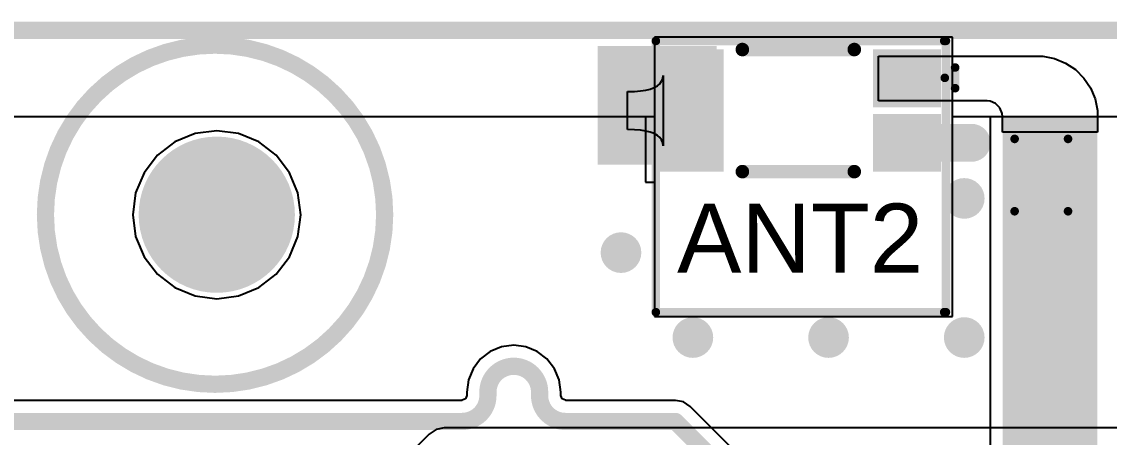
# Model space of a CAD drawing. Header units: millimetres. Extents: x -0.29 to 3.46, y -0.11 to 2.46.
# Drawn here: x 2.026 to 2.657, y 2.224 to 2.465 of the extents above; entities that cross this region are included whole.
import ezdxf

# ---------------------------------------------------------------- set-up
doc = ezdxf.new("R2010")
doc.units = ezdxf.units.MM
doc.header["$MEASUREMENT"] = 0
for name, color, linetype in [('BottomLayer', 5, 'Continuous'), ('BottomSolder', 6, 'Continuous'), ('Mechanical1', 6, 'Continuous'), ('Mechanical2', 216, 'Continuous'), ('MultiLayer', 9, 'Continuous'), ('PadHoleLayer', 156, 'Continuous'), ('TopLayer', 1, 'Continuous'), ('TopOverlay', 2, 'Continuous'), ('TopPaste', 8, 'Continuous'), ('TopSolder', 216, 'Continuous'), ('ViaHoleLayer', 16, 'Continuous')]:
    doc.layers.add(name, color=color, linetype=linetype)
doc.styles.add('Arial', font='', dxfattribs={"height": 0.2})
doc.styles.get('Arial').set_extended_font_data('Arial')

# ---------------------------------------------------------------- blocks, each defined once
blk = doc.blocks.new('C___0603_128')
at = {"layer": 'TopLayer'}
for points in [[(-0.015, 0.0175), (-0.015, -0.0175), (-0.045, -0.0175), (-0.045, 0.0175)], [(0.045, 0.0175), (0.045, -0.0175), (0.015, -0.0175), (0.015, 0.0175)]]:
    blk.add_hatch(color=1, dxfattribs=at).paths.add_polyline_path(points)
at = {"layer": 'TopPaste'}
for points in [[(-0.015, 0.0175), (-0.015, -0.0175), (-0.045, -0.0175), (-0.045, 0.0175)], [(0.045, 0.0175), (0.045, -0.0175), (0.015, -0.0175), (0.015, 0.0175)]]:
    blk.add_hatch(color=8, dxfattribs=at).paths.add_polyline_path(points)
at = {"layer": 'TopSolder'}
for points in [[(-0.01264, 0.01986), (-0.01264, -0.01986), (-0.04736, -0.01986), (-0.04736, 0.01986)], [(0.04736, 0.01986), (0.04736, -0.01986), (0.01264, -0.01986), (0.01264, 0.01986)]]:
    blk.add_hatch(color=216, dxfattribs=at).paths.add_polyline_path(points)
at = {"layer": 'TopOverlay', "const_width": 0.005}
for points in [[(-0.049, 0.021), (-0.049, -0.021)], [(-0.018, 0.021), (-0.049, 0.021)], [(0.049, 0.021), (0.018, 0.021)], [(0.049, 0.021), (0.049, -0.021)], [(-0.018, -0.021), (-0.049, -0.021)], [(0.049, -0.021), (0.018, -0.021)]]:
    blk.add_lwpolyline(points, dxfattribs=at)
at = {"layer": 'TopOverlay', "const_width": 0.0025}
for points in [[(-0.05025, 0.021, 1), (-0.04775, 0.021, 1)], [(-0.05025, 0.021, 1), (-0.04775, 0.021, 1)], [(-0.01925, 0.021, 1), (-0.01675, 0.021, 1)], [(0.01675, 0.021, 1), (0.01925, 0.021, 1)], [(0.04775, 0.021, 1), (0.05025, 0.021, 1)], [(0.04775, 0.021, 1), (0.05025, 0.021, 1)], [(-0.05025, -0.021, 1), (-0.04775, -0.021, 1)], [(-0.05025, -0.021, 1), (-0.04775, -0.021, 1)], [(-0.01925, -0.021, 1), (-0.01675, -0.021, 1)], [(0.01675, -0.021, 1), (0.01925, -0.021, 1)], [(0.04775, -0.021, 1), (0.05025, -0.021, 1)], [(0.04775, -0.021, 1), (0.05025, -0.021, 1)]]:
    blk.add_lwpolyline(points, format="xyb", close=True, dxfattribs=at)
blk = doc.blocks.new('W3011_153')
at = {"layer": 'TopLayer'}
for points in [[(-0.07874, 0.0315), (-0.04724, 0.0315), (-0.04724, -0.0315), (-0.07874, -0.0315)], [(0.04724, 0.0315), (0.07874, 0.0315), (0.07874, 0.00591), (0.04724, 0.00591)], [(0.04724, -0.00591), (0.07874, -0.00591), (0.07874, -0.0315), (0.04724, -0.0315)]]:
    blk.add_hatch(color=1, dxfattribs=at).paths.add_polyline_path(points)
at = {"layer": 'TopPaste'}
for points in [[(-0.07874, 0.0315), (-0.04724, 0.0315), (-0.04724, -0.0315), (-0.07874, -0.0315)], [(0.04724, 0.0315), (0.07874, 0.0315), (0.07874, 0.00591), (0.04724, 0.00591)], [(0.04724, -0.00591), (0.07874, -0.00591), (0.07874, -0.0315), (0.04724, -0.0315)]]:
    blk.add_hatch(color=8, dxfattribs=at).paths.add_polyline_path(points)
at = {"layer": 'TopSolder'}
for points in [[(-0.08274, 0.0355), (-0.04324, 0.0355), (-0.04324, -0.0355), (-0.08274, -0.0355)], [(0.04324, 0.0355), (0.08274, 0.0355), (0.08274, 0.00191), (0.04324, 0.00191)], [(0.04324, -0.00191), (0.08274, -0.00191), (0.08274, -0.0355), (0.04324, -0.0355)]]:
    blk.add_hatch(color=216, dxfattribs=at).paths.add_polyline_path(points)
at = {"layer": 'TopOverlay'}
for points, const_width in [([(-0.03248, 0.03543), (0.03248, 0.03543)], 0.00787), ([(0.085, 0.019), (0.091, 0.025)], 0.005), ([(0.091, 0.013), (0.091, 0.025)], 0.005), ([(0.085, 0.019), (0.091, 0.013)], 0.005), ([(-0.03248, -0.03543), (0.03248, -0.03543)], 0.00787)]:
    blk.add_lwpolyline(points, dxfattribs=dict(at, const_width=const_width))
for points, const_width in [([(-0.03445, 0.03543, 1), (-0.03051, 0.03543, 1)], 0.00394), ([(0.03051, 0.03543, 1), (0.03445, 0.03543, 1)], 0.00394), ([(0.08975, 0.025, 1), (0.09225, 0.025, 1)], 0.0025), ([(0.08975, 0.025, 1), (0.09225, 0.025, 1)], 0.0025), ([(0.08375, 0.019, 1), (0.08625, 0.019, 1)], 0.0025), ([(0.08375, 0.019, 1), (0.08625, 0.019, 1)], 0.0025), ([(0.08975, 0.013, 1), (0.09225, 0.013, 1)], 0.0025), ([(0.08975, 0.013, 1), (0.09225, 0.013, 1)], 0.0025), ([(-0.03445, -0.03543, 1), (-0.03051, -0.03543, 1)], 0.00394), ([(0.03051, -0.03543, 1), (0.03445, -0.03543, 1)], 0.00394)]:
    blk.add_lwpolyline(points, format="xyb", close=True, dxfattribs=dict(at, const_width=const_width))

msp = doc.modelspace()

# ---------------------------------------------------------------- hatches: boundary and pattern name
at = {"layer": 'BottomLayer'}
msp.add_hatch(color=5, dxfattribs=at).paths.add_polyline_path([(2.36, 2.382), (2.429, 2.382), (2.429, 2.451), (2.36, 2.451)])
h = msp.add_hatch(color=5, dxfattribs=at)
edge = h.paths.add_edge_path()
edge.add_arc((2.37357, 2.40974), 0.01181, 0, 360)
h = msp.add_hatch(color=5, dxfattribs=at)
edge = h.paths.add_edge_path()
edge.add_arc((2.139, 2.353), 0.04134, 0, 360)
h = msp.add_hatch(color=5, dxfattribs=at)
edge = h.paths.add_edge_path()
edge.add_arc((2.57276, 2.36245), 0.01181, 0, 360)
h = msp.add_hatch(color=5, dxfattribs=at)
edge = h.paths.add_edge_path()
edge.add_arc((2.37357, 2.331), 0.01181, 0, 360)
h = msp.add_hatch(color=5, dxfattribs=at)
edge = h.paths.add_edge_path()
edge.add_arc((2.41528, 2.28171), 0.01181, 0, 360)
h = msp.add_hatch(color=5, dxfattribs=at)
edge = h.paths.add_edge_path()
edge.add_arc((2.49402, 2.28171), 0.01181, 0, 360)
h = msp.add_hatch(color=5, dxfattribs=at)
edge = h.paths.add_edge_path()
edge.add_arc((2.57276, 2.28171), 0.01181, 0, 360)
at = {"layer": 'BottomSolder'}
h = msp.add_hatch(color=6, dxfattribs=at)
edge = h.paths.add_edge_path()
edge.add_arc((2.139, 2.353), 0.04534, 0, 360)
at = {"layer": 'MultiLayer'}
h = msp.add_hatch(color=9, dxfattribs=at)
edge = h.paths.add_edge_path()
edge.add_arc((2.139, 2.353), 0.04134, 0, 360)
at = {"layer": 'PadHoleLayer'}
h = msp.add_hatch(color=156, dxfattribs=at)
edge = h.paths.add_edge_path()
edge.add_arc((2.139, 2.353), 0.04134, 0, 360)
at = {"layer": 'TopLayer'}
for points in [[(2.36, 2.382), (2.429, 2.382), (2.429, 2.451), (2.36, 2.451)], [(2.595, 2.042), (2.65, 2.042), (2.65, 2.40999), (2.595, 2.40999)]]:
    msp.add_hatch(color=1, dxfattribs=at).paths.add_polyline_path(points)
h = msp.add_hatch(color=1, dxfattribs=at)
edge = h.paths.add_edge_path()
edge.add_arc((2.37357, 2.40974), 0.01181, 0, 360)
h = msp.add_hatch(color=1, dxfattribs=at)
edge = h.paths.add_edge_path()
edge.add_arc((2.139, 2.353), 0.04134, 0, 360)
h = msp.add_hatch(color=1, dxfattribs=at)
edge = h.paths.add_edge_path()
edge.add_arc((2.57276, 2.36245), 0.01181, 0, 360)
h = msp.add_hatch(color=1, dxfattribs=at)
edge = h.paths.add_edge_path()
edge.add_arc((2.37357, 2.331), 0.01181, 0, 360)
h = msp.add_hatch(color=1, dxfattribs=at)
edge = h.paths.add_edge_path()
edge.add_arc((2.41528, 2.28171), 0.01181, 0, 360)
h = msp.add_hatch(color=1, dxfattribs=at)
edge = h.paths.add_edge_path()
edge.add_arc((2.49402, 2.28171), 0.01181, 0, 360)
h = msp.add_hatch(color=1, dxfattribs=at)
edge = h.paths.add_edge_path()
edge.add_arc((2.57276, 2.28171), 0.01181, 0, 360)
at = {"layer": 'TopSolder'}
h = msp.add_hatch(color=216, dxfattribs=at)
edge = h.paths.add_edge_path()
edge.add_arc((2.139, 2.353), 0.04534, 0, 360)
at = {"layer": 'ViaHoleLayer'}
h = msp.add_hatch(color=16, dxfattribs=at)
edge = h.paths.add_edge_path()
edge.add_arc((2.37357, 2.40974), 0.00591, 0, 360)
h = msp.add_hatch(color=16, dxfattribs=at)
edge = h.paths.add_edge_path()
edge.add_arc((2.57276, 2.36245), 0.00591, 0, 360)
h = msp.add_hatch(color=16, dxfattribs=at)
edge = h.paths.add_edge_path()
edge.add_arc((2.37357, 2.331), 0.00591, 0, 360)
h = msp.add_hatch(color=16, dxfattribs=at)
edge = h.paths.add_edge_path()
edge.add_arc((2.41528, 2.28171), 0.00591, 0, 360)
h = msp.add_hatch(color=16, dxfattribs=at)
edge = h.paths.add_edge_path()
edge.add_arc((2.49402, 2.28171), 0.00591, 0, 360)
h = msp.add_hatch(color=16, dxfattribs=at)
edge = h.paths.add_edge_path()
edge.add_arc((2.57276, 2.28171), 0.00591, 0, 360)

# ---------------------------------------------------------------- linework, layer by layer
at = {"layer": 'BottomLayer'}
for p, q in [((2.393, 2.456), (2.393, 2.455)), ((2.566, 2.456), (2.393, 2.456)), ((2.393, 2.455), (2.393, 2.294)), ((2.566, 2.294), (2.566, 2.456)), ((1.84154, 2.41), (2.393, 2.41)), ((2.393, 2.41), (2.393, 2.294)), ((2.566, 2.294), (2.566, 2.41)), ((2.566, 2.41), (3.1118, 2.41)), ((2.12638, 2.40009), (2.11462, 2.39522)), ((2.139, 2.40176), (2.12638, 2.40009)), ((2.15162, 2.40009), (2.139, 2.40176)), ((2.16338, 2.39522), (2.15162, 2.40009)), ((2.11462, 2.39522), (2.10452, 2.38748)), ((2.17348, 2.38748), (2.16338, 2.39522)), ((2.10452, 2.38748), (2.09678, 2.37738)), ((2.18122, 2.37738), (2.17348, 2.38748)), ((2.09678, 2.37738), (2.09191, 2.36562)), ((2.18609, 2.36562), (2.18122, 2.37738)), ((2.09191, 2.36562), (2.09024, 2.353)), ((2.18776, 2.353), (2.18609, 2.36562)), ((2.09024, 2.353), (2.09191, 2.34038)), ((2.18609, 2.34038), (2.18776, 2.353)), ((2.09191, 2.34038), (2.09678, 2.32862)), ((2.18122, 2.32862), (2.18609, 2.34038)), ((2.09678, 2.32862), (2.10452, 2.31852)), ((2.17348, 2.31852), (2.18122, 2.32862)), ((2.10452, 2.31852), (2.11462, 2.31078)), ((2.16338, 2.31078), (2.17348, 2.31852)), ((2.11462, 2.31078), (2.12638, 2.30591)), ((2.15162, 2.30591), (2.16338, 2.31078)), ((2.12638, 2.30591), (2.139, 2.30424)), ((2.139, 2.30424), (2.15162, 2.30591)), ((2.393, 2.294), (2.566, 2.294)), ((2.393, 2.294), (2.566, 2.294)), ((2.26626, 2.2283), (2.26229, 2.22565)), ((2.27094, 2.22924), (2.26626, 2.2283)), ((2.878, 2.22924), (2.27094, 2.22924)), ((2.26229, 2.22565), (2.22604, 2.1894))]:
    msp.add_line(p, q, dxfattribs=at)
at = {"layer": 'Mechanical1'}
for points, const_width in [([(2.23643, 2.353, 1), (2.03957, 2.353, 1)], 0.01), ([(2.03707, 2.353, 1), (2.04207, 2.353, 1)], 0.005), ([(2.23393, 2.353, 1), (2.23893, 2.353, 1)], 0.005)]:
    msp.add_lwpolyline(points, format="xyb", close=True, dxfattribs=dict(at, const_width=const_width))
at = {"layer": 'Mechanical2', "const_width": 0.01}
msp.add_lwpolyline([(0, 2.46), (3.454, 2.46)], dxfattribs=at)
at = {"layer": 'TopLayer'}
for p, q in [((2.393, 2.456), (2.393, 2.455)), ((2.566, 2.456), (2.393, 2.456)), ((2.393, 2.455), (2.393, 2.294)), ((2.566, 2.294), (2.566, 2.456)), ((2.523, 2.419), (2.523, 2.445)), ((2.523, 2.445), (2.615, 2.445)), ((2.615, 2.445), (2.61845, 2.445)), ((2.61845, 2.445), (2.62521, 2.44365)), ((2.62521, 2.44365), (2.63158, 2.44102)), ((2.63158, 2.44102), (2.63731, 2.43719)), ((2.63731, 2.43719), (2.64219, 2.43231)), ((2.39613, 2.42905), (2.39716, 2.43047)), ((2.39716, 2.43047), (2.39777, 2.43207)), ((2.39777, 2.43207), (2.39798, 2.43386)), ((2.39798, 2.43386), (2.39798, 2.39301)), ((2.64219, 2.43231), (2.64602, 2.42658)), ((2.37743, 2.42443), (2.38134, 2.42453)), ((2.37743, 2.40243), (2.37743, 2.42443)), ((2.38134, 2.42453), (2.38483, 2.42481)), ((2.38483, 2.42481), (2.38791, 2.42528)), ((2.38791, 2.42528), (2.39058, 2.42594)), ((2.39058, 2.42594), (2.39284, 2.42679)), ((2.39284, 2.42679), (2.39469, 2.42783)), ((2.39469, 2.42783), (2.39613, 2.42905)), ((2.64602, 2.42658), (2.64865, 2.42021)), ((2.586, 2.419), (2.523, 2.419)), ((2.58776, 2.41883), (2.586, 2.419)), ((2.586, 2.419), (2.586, 2.419)), ((2.591, 2.41748), (2.58776, 2.41883)), ((2.59348, 2.415), (2.591, 2.41748)), ((2.64865, 2.42021), (2.65, 2.41345)), ((2.59483, 2.41176), (2.59348, 2.415)), ((2.595, 2.41), (2.59483, 2.41176)), ((2.65, 2.41345), (2.65, 2.41)), ((1.97056, 2.41), (2.38774, 2.41)), ((2.38774, 2.41), (2.38774, 2.37194)), ((2.566, 2.294), (2.566, 2.41)), ((2.566, 2.41), (2.58783, 2.41)), ((2.58783, 2.41), (2.58786, 2.40965)), ((2.58786, 2.40965), (2.58786, 2.042)), ((2.595, 2.401), (2.595, 2.41)), ((2.65, 2.41), (2.65, 2.41)), ((2.65, 2.41), (2.65, 2.401)), ((2.12638, 2.40009), (2.11462, 2.39522)), ((2.139, 2.40176), (2.12638, 2.40009)), ((2.15162, 2.40009), (2.139, 2.40176)), ((2.16338, 2.39522), (2.15162, 2.40009)), ((2.38134, 2.40234), (2.37743, 2.40243)), ((2.38483, 2.40206), (2.38134, 2.40234)), ((2.38791, 2.40158), (2.38483, 2.40206)), ((2.39058, 2.40092), (2.38791, 2.40158)), ((2.39284, 2.40008), (2.39058, 2.40092)), ((2.39469, 2.39904), (2.39284, 2.40008)), ((2.39613, 2.39781), (2.39469, 2.39904)), ((2.65, 2.401), (2.595, 2.401)), ((2.11462, 2.39522), (2.10452, 2.38748)), ((2.17348, 2.38748), (2.16338, 2.39522)), ((2.39716, 2.3964), (2.39613, 2.39781)), ((2.39777, 2.3948), (2.39716, 2.3964)), ((2.39798, 2.39301), (2.39777, 2.3948)), ((2.10452, 2.38748), (2.09678, 2.37738)), ((2.18122, 2.37738), (2.17348, 2.38748)), ((2.09678, 2.37738), (2.09191, 2.36562)), ((2.18609, 2.36562), (2.18122, 2.37738)), ((2.38774, 2.37194), (2.393, 2.37194)), ((2.393, 2.37194), (2.393, 2.294)), ((2.09191, 2.36562), (2.09024, 2.353)), ((2.18776, 2.353), (2.18609, 2.36562)), ((2.09024, 2.353), (2.09191, 2.34038)), ((2.18609, 2.34038), (2.18776, 2.353)), ((2.09191, 2.34038), (2.09678, 2.32862)), ((2.18122, 2.32862), (2.18609, 2.34038)), ((2.09678, 2.32862), (2.10452, 2.31852)), ((2.17348, 2.31852), (2.18122, 2.32862)), ((2.10452, 2.31852), (2.11462, 2.31078)), ((2.16338, 2.31078), (2.17348, 2.31852)), ((2.11462, 2.31078), (2.12638, 2.30591)), ((2.15162, 2.30591), (2.16338, 2.31078)), ((2.12638, 2.30591), (2.139, 2.30424)), ((2.139, 2.30424), (2.15162, 2.30591)), ((2.393, 2.294), (2.566, 2.294)), ((2.393, 2.294), (2.566, 2.294)), ((2.29774, 2.2736), (2.2921, 2.26927)), ((2.3043, 2.27632), (2.29774, 2.2736)), ((2.31135, 2.27725), (2.3043, 2.27632)), ((2.3184, 2.27632), (2.31135, 2.27725)), ((2.32497, 2.2736), (2.3184, 2.27632)), ((2.33061, 2.26927), (2.32497, 2.2736)), ((2.2921, 2.26927), (2.28777, 2.26363)), ((2.33494, 2.26363), (2.33061, 2.26927)), ((2.28777, 2.26363), (2.28505, 2.25707)), ((2.33766, 2.25707), (2.33494, 2.26363)), ((2.28505, 2.25707), (2.28412, 2.25005)), ((2.33858, 2.25005), (2.33766, 2.25707)), ((2.28406, 2.248), (2.28327, 2.24609)), ((2.28412, 2.248), (2.28406, 2.248)), ((2.28412, 2.25005), (2.28412, 2.25002)), ((2.28412, 2.25002), (2.28412, 2.248)), ((2.33859, 2.25002), (2.33858, 2.25005)), ((2.33859, 2.248), (2.33859, 2.25002)), ((2.33865, 2.248), (2.33859, 2.248)), ((2.33944, 2.24609), (2.33865, 2.248)), ((2.28135, 2.24524), (1.85428, 2.24524)), ((2.28327, 2.24609), (2.28135, 2.24529)), ((2.28135, 2.24529), (2.28135, 2.24524)), ((2.34135, 2.24529), (2.33944, 2.24609)), ((2.34135, 2.24524), (2.34135, 2.24529)), ((2.40511, 2.24524), (2.34135, 2.24524)), ((2.40979, 2.2443), (2.40511, 2.24524)), ((2.41376, 2.24165), (2.40979, 2.2443)), ((2.47465, 2.18076), (2.41376, 2.24165))]:
    msp.add_line(p, q, dxfattribs=at)
for points, const_width in [([(2.37743, 2.41343), (2.41349, 2.41343)], 0.022), ([(2.53947, 2.39473), (2.577, 2.39473)], 0.022), ([(2.29635, 2.248), (2.29635, 2.25002)], 0.01), ([(2.32635, 2.248), (2.32635, 2.25002)], 0.01), ([(1.84921, 2.233), (2.2418, 2.233)], 0.01), ([(2.2418, 2.233), (2.28135, 2.233)], 0.01), ([(2.34135, 2.233), (2.37635, 2.233)], 0.01), ([(2.37635, 2.233), (2.40511, 2.233)], 0.01), ([(2.40511, 2.233), (2.466, 2.17211)], 0.01)]:
    msp.add_lwpolyline(points, dxfattribs=dict(at, const_width=const_width))
for points, const_width in [([(2.37193, 2.41343, 1), (2.38293, 2.41343, 1)], 0.011), ([(2.40799, 2.41343, 1), (2.41899, 2.41343, 1)], 0.011), ([(2.53397, 2.39473, 1), (2.54497, 2.39473, 1)], 0.011), ([(2.5715, 2.39473, 1), (2.5825, 2.39473, 1)], 0.011), ([(2.29385, 2.25002, 1), (2.29885, 2.25002, 1)], 0.005), ([(2.29385, 2.25002, 1), (2.29885, 2.25002, 1)], 0.005), ([(2.29385, 2.248, 1), (2.29885, 2.248, 1)], 0.005), ([(2.29385, 2.248, 1), (2.29885, 2.248, 1)], 0.005), ([(2.32385, 2.25002, 1), (2.32885, 2.25002, 1)], 0.005), ([(2.32385, 2.25002, 1), (2.32885, 2.25002, 1)], 0.005), ([(2.32385, 2.248, 1), (2.32885, 2.248, 1)], 0.005), ([(2.32385, 2.248, 1), (2.32885, 2.248, 1)], 0.005), ([(2.2393, 2.233, 1), (2.2443, 2.233, 1)], 0.005), ([(2.2393, 2.233, 1), (2.2443, 2.233, 1)], 0.005), ([(2.27885, 2.233, 1), (2.28385, 2.233, 1)], 0.005), ([(2.27885, 2.233, 1), (2.28385, 2.233, 1)], 0.005), ([(2.33885, 2.233, 1), (2.34385, 2.233, 1)], 0.005), ([(2.33885, 2.233, 1), (2.34385, 2.233, 1)], 0.005), ([(2.37385, 2.233, 1), (2.37885, 2.233, 1)], 0.005), ([(2.37385, 2.233, 1), (2.37885, 2.233, 1)], 0.005), ([(2.40261, 2.233, 1), (2.40761, 2.233, 1)], 0.005), ([(2.40261, 2.233, 1), (2.40761, 2.233, 1)], 0.005)]:
    msp.add_lwpolyline(points, format="xyb", close=True, dxfattribs=dict(at, const_width=const_width))
at = {"layer": 'TopLayer', "const_width": 0.01}
for points in [[(2.29635, 2.25002, -1), (2.32635, 2.25002)], [(2.29635, 2.248, -0.414214), (2.28135, 2.233)], [(2.34135, 2.233, -0.414214), (2.32635, 2.248)]]:
    msp.add_lwpolyline(points, format="xyb", dxfattribs=at)
at = {"layer": 'TopOverlay', "const_width": 0.005}
for points in [[(2.3938, 2.45388), (2.56112, 2.45388)], [(2.3938, 2.2964), (2.3938, 2.45388)], [(2.56212, 2.2964), (2.56212, 2.45388)], [(2.3938, 2.2964), (2.56112, 2.2964)]]:
    msp.add_lwpolyline(points, dxfattribs=at)
at = {"layer": 'TopOverlay', "const_width": 0.0025}
for points in [[(2.39255, 2.45388, 1), (2.39505, 2.45388, 1)], [(2.39255, 2.45388, 1), (2.39505, 2.45388, 1)], [(2.55987, 2.45388, 1), (2.56237, 2.45388, 1)], [(2.56087, 2.45388, 1), (2.56337, 2.45388, 1)], [(2.39255, 2.2964, 1), (2.39505, 2.2964, 1)], [(2.39255, 2.2964, 1), (2.39505, 2.2964, 1)], [(2.55987, 2.2964, 1), (2.56237, 2.2964, 1)], [(2.56087, 2.2964, 1), (2.56337, 2.2964, 1)]]:
    msp.add_lwpolyline(points, format="xyb", close=True, dxfattribs=at)

# ---------------------------------------------------------------- block references
msp.add_blockref('W3011_153', (2.47648, 2.41343))
at = {"rotation": 180}
msp.add_blockref('C___0603_128', (2.651, 2.376), dxfattribs=at)

# ---------------------------------------------------------------- texts
at = {"layer": 'TopOverlay', "style": 'Arial'}
msp.add_text('ANT2', height=0.04, dxfattribs=at).set_placement((2.40617, 2.31944))

doc.saveas('drawing.dxf')
